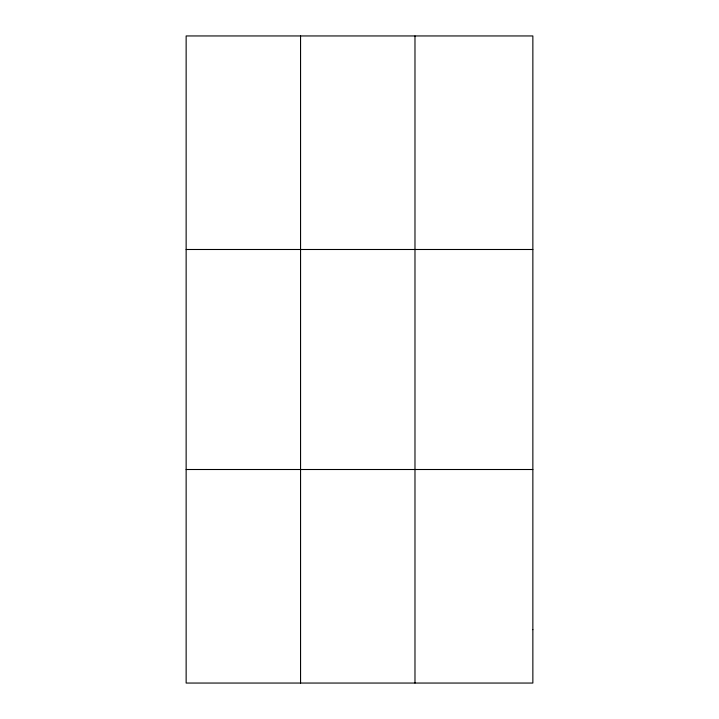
<?xml version="1.0" encoding="UTF-8"?>
<svg xmlns="http://www.w3.org/2000/svg" width="719" height="719" viewBox="0 0 719 719"><rect width="100%" height="100%" fill="white"/><g stroke="black" fill="none" stroke-linecap="round" stroke-linejoin="round"><path stroke-width="1.08" d="M414.98 683.05L414.98 35.95M186.14 249.493L532.86 249.493M186.14 469.507L532.86 469.507M300.56 35.95L300.56 683.05M532.86 629.664L532.86 683.05L186.14 683.05L186.14 35.95L532.86 35.95L532.86 629.664"/></g></svg>
